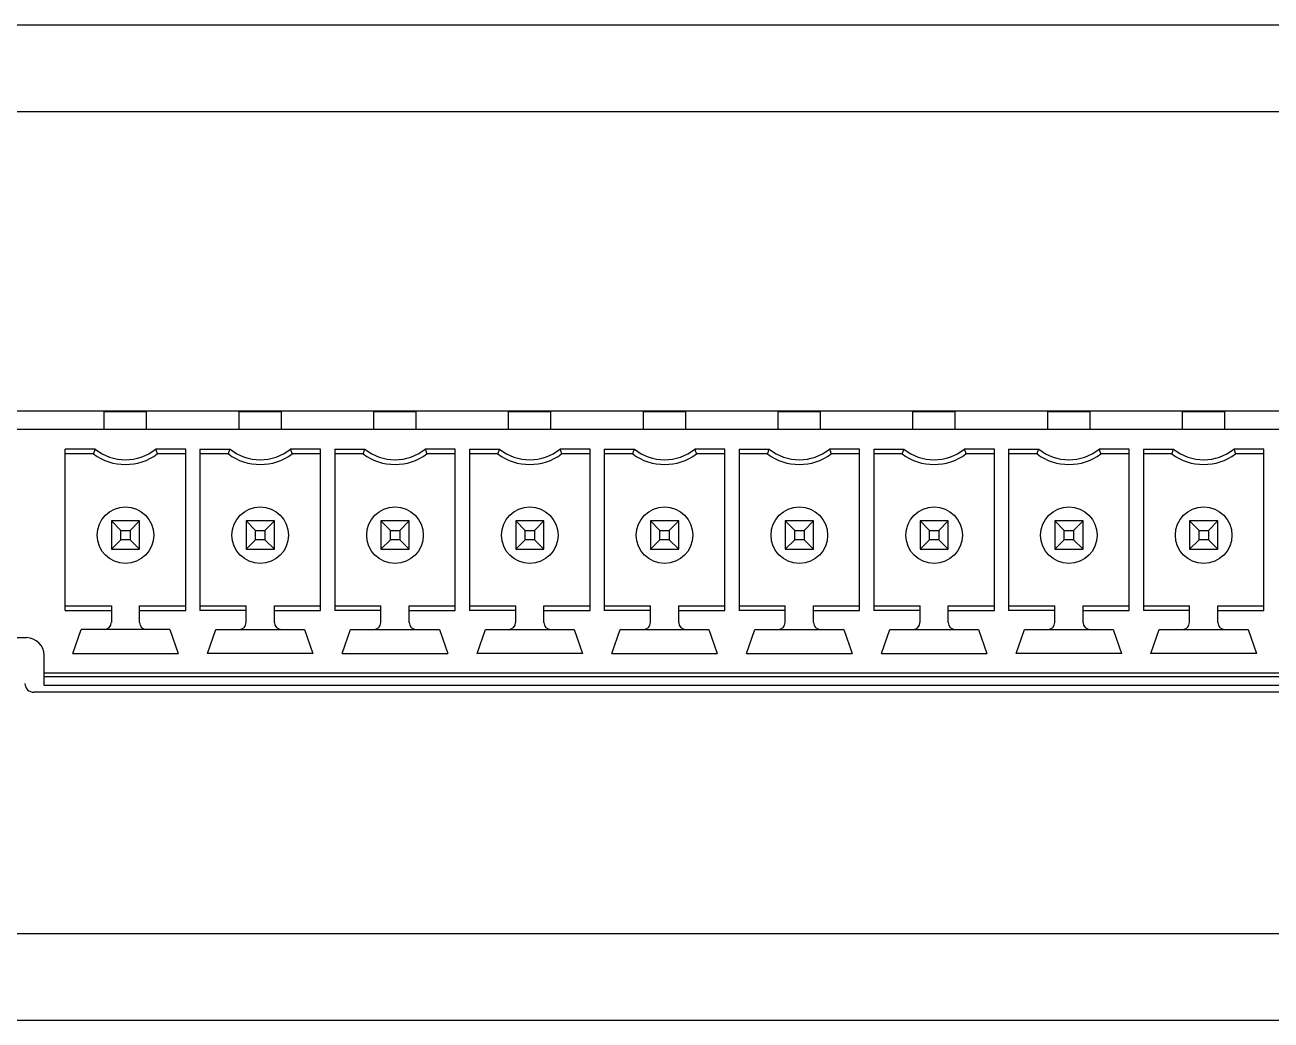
# Model space of a CAD drawing. Header units: inches. Extents: x 0 to 34, y 0 to 22.
# Drawn here: x 17.587 to 18.974, y 16.911 to 18.019 of the extents above; entities that cross this region are included whole.
import ezdxf

# ---------------------------------------------------------------- set-up
doc = ezdxf.new("R2010")
doc.units = ezdxf.units.IN
doc.header["$LTSCALE"] = 1.87
doc.header["$MEASUREMENT"] = 0
doc.layers.get('0').update_dxf_attribs({"linetype": 'CONTINUOUS'})

msp = doc.modelspace()

# ---------------------------------------------------------------- linework, layer by layer
at = {"color": 7, "linetype": 'CONTINUOUS'}
for p, q in [((14.2035, 18.0185), (20.7291, 18.0185)), ((14.3299, 17.922), (20.4989, 17.922)), ((20.2163, 17.5885), (14.6085, 17.5885)), ((17.6756, 17.5685), (17.6756, 17.5882)), ((17.6756, 17.5882), (17.7228, 17.5882)), ((17.6835, 17.5885), (17.6835, 17.5882)), ((17.715, 17.5885), (17.715, 17.5882)), ((17.7228, 17.5685), (17.7228, 17.5882)), ((17.8256, 17.5685), (17.8256, 17.5882)), ((17.8256, 17.5882), (17.8728, 17.5882)), ((17.8335, 17.5885), (17.8335, 17.5882)), ((17.865, 17.5885), (17.865, 17.5882)), ((17.8728, 17.5685), (17.8728, 17.5882)), ((17.9756, 17.5882), (18.0228, 17.5882)), ((17.9756, 17.5685), (17.9756, 17.5882)), ((17.9835, 17.5885), (17.9835, 17.5882)), ((18.015, 17.5885), (18.015, 17.5882)), ((18.0228, 17.5685), (18.0228, 17.5882)), ((18.1256, 17.5882), (18.1728, 17.5882)), ((18.1256, 17.5685), (18.1256, 17.5882)), ((18.1335, 17.5885), (18.1335, 17.5882)), ((18.165, 17.5885), (18.165, 17.5882)), ((18.1728, 17.5685), (18.1728, 17.5882)), ((18.2756, 17.5882), (18.3228, 17.5882)), ((18.2756, 17.5685), (18.2756, 17.5882)), ((18.2835, 17.5885), (18.2835, 17.5882)), ((18.315, 17.5885), (18.315, 17.5882)), ((18.3228, 17.5685), (18.3228, 17.5882)), ((18.4256, 17.5882), (18.4728, 17.5882)), ((18.4256, 17.5685), (18.4256, 17.5882)), ((18.4335, 17.5885), (18.4335, 17.5882)), ((18.465, 17.5885), (18.465, 17.5882)), ((18.4728, 17.5685), (18.4728, 17.5882)), ((18.5756, 17.5882), (18.6228, 17.5882)), ((18.5756, 17.5685), (18.5756, 17.5882)), ((18.5835, 17.5885), (18.5835, 17.5882)), ((18.615, 17.5885), (18.615, 17.5882)), ((18.6228, 17.5685), (18.6228, 17.5882)), ((18.7256, 17.5882), (18.7728, 17.5882)), ((18.7256, 17.5685), (18.7256, 17.5882)), ((18.7335, 17.5885), (18.7335, 17.5882)), ((18.765, 17.5885), (18.765, 17.5882)), ((18.7728, 17.5685), (18.7728, 17.5882)), ((18.8756, 17.5882), (18.9228, 17.5882)), ((18.8756, 17.5685), (18.8756, 17.5882)), ((18.8835, 17.5885), (18.8835, 17.5882)), ((18.915, 17.5885), (18.915, 17.5882)), ((18.9228, 17.5685), (18.9228, 17.5882)), ((17.4394, 17.5685), (20.2459, 17.5685)), ((17.6321, 17.3664), (17.6321, 17.5462)), ((17.6656, 17.5462), (17.6321, 17.5462)), ((17.7663, 17.5462), (17.7328, 17.5462)), ((17.7663, 17.3664), (17.7663, 17.5462)), ((17.7821, 17.5462), (17.7821, 17.3664)), ((17.7821, 17.5462), (17.8156, 17.5462)), ((17.9163, 17.5462), (17.8828, 17.5462)), ((17.9163, 17.3664), (17.9163, 17.5462)), ((17.9321, 17.5462), (17.9656, 17.5462)), ((17.9321, 17.5462), (17.9321, 17.3664)), ((18.0663, 17.5462), (18.0328, 17.5462)), ((18.0663, 17.3664), (18.0663, 17.5462)), ((18.0821, 17.5462), (18.1156, 17.5462)), ((18.0821, 17.5462), (18.0821, 17.3664)), ((18.2163, 17.5462), (18.1828, 17.5462)), ((18.2163, 17.3664), (18.2163, 17.5462)), ((18.2321, 17.5462), (18.2656, 17.5462)), ((18.2321, 17.5462), (18.2321, 17.3664)), ((18.3663, 17.5462), (18.3328, 17.5462)), ((18.3663, 17.3664), (18.3663, 17.5462)), ((18.3821, 17.5462), (18.4156, 17.5462)), ((18.3821, 17.5462), (18.3821, 17.3664)), ((18.5163, 17.5462), (18.4828, 17.5462)), ((18.5163, 17.3664), (18.5163, 17.5462)), ((18.5321, 17.5462), (18.5656, 17.5462)), ((18.5321, 17.5462), (18.5321, 17.3664)), ((18.6663, 17.5462), (18.6328, 17.5462)), ((18.6663, 17.3664), (18.6663, 17.5462)), ((18.6821, 17.5462), (18.7156, 17.5462)), ((18.6821, 17.5462), (18.6821, 17.3664)), ((18.8163, 17.5462), (18.7828, 17.5462)), ((18.8163, 17.3664), (18.8163, 17.5462)), ((18.8321, 17.5462), (18.8656, 17.5462)), ((18.8321, 17.5462), (18.8321, 17.3664)), ((18.9663, 17.5462), (18.9328, 17.5462)), ((18.9663, 17.3664), (18.9663, 17.5462)), ((17.6638, 17.541), (17.6321, 17.541)), ((17.7663, 17.541), (17.7346, 17.541)), ((17.8138, 17.541), (17.7821, 17.541)), ((17.9163, 17.541), (17.8846, 17.541)), ((17.9638, 17.541), (17.9321, 17.541)), ((18.0663, 17.541), (18.0346, 17.541)), ((18.1138, 17.541), (18.0821, 17.541)), ((18.2163, 17.541), (18.1846, 17.541)), ((18.2638, 17.541), (18.2321, 17.541)), ((18.3663, 17.541), (18.3346, 17.541)), ((18.4138, 17.541), (18.3821, 17.541)), ((18.5163, 17.541), (18.4846, 17.541)), ((18.5638, 17.541), (18.5321, 17.541)), ((18.6663, 17.541), (18.6346, 17.541)), ((18.7138, 17.541), (18.6821, 17.541)), ((18.8163, 17.541), (18.7846, 17.541)), ((18.8638, 17.541), (18.8321, 17.541)), ((18.9663, 17.541), (18.9346, 17.541)), ((17.715, 17.4662), (17.6835, 17.4662)), ((17.6835, 17.4662), (17.6835, 17.4347)), ((17.6835, 17.4662), (17.694, 17.4556)), ((17.715, 17.4662), (17.7044, 17.4556)), ((17.715, 17.4347), (17.715, 17.4662)), ((17.865, 17.4662), (17.8335, 17.4662)), ((17.8335, 17.4662), (17.8335, 17.4347)), ((17.8335, 17.4662), (17.844, 17.4556)), ((17.865, 17.4662), (17.8544, 17.4556)), ((17.865, 17.4347), (17.865, 17.4662)), ((18.015, 17.4662), (17.9835, 17.4662)), ((17.9835, 17.4662), (17.994, 17.4556)), ((17.9835, 17.4662), (17.9835, 17.4347)), ((18.015, 17.4662), (18.0044, 17.4556)), ((18.015, 17.4347), (18.015, 17.4662)), ((18.165, 17.4662), (18.1335, 17.4662)), ((18.1335, 17.4662), (18.144, 17.4556)), ((18.1335, 17.4662), (18.1335, 17.4347)), ((18.165, 17.4662), (18.1544, 17.4556)), ((18.165, 17.4347), (18.165, 17.4662)), ((18.315, 17.4662), (18.2835, 17.4662)), ((18.2835, 17.4662), (18.294, 17.4556)), ((18.2835, 17.4662), (18.2835, 17.4347)), ((18.315, 17.4662), (18.3044, 17.4556)), ((18.315, 17.4347), (18.315, 17.4662)), ((18.465, 17.4662), (18.4335, 17.4662)), ((18.4335, 17.4662), (18.444, 17.4556)), ((18.4335, 17.4662), (18.4335, 17.4347)), ((18.465, 17.4662), (18.4544, 17.4556)), ((18.465, 17.4347), (18.465, 17.4662)), ((18.615, 17.4662), (18.5835, 17.4662)), ((18.5835, 17.4662), (18.594, 17.4556)), ((18.5835, 17.4662), (18.5835, 17.4347)), ((18.615, 17.4662), (18.6044, 17.4556)), ((18.615, 17.4347), (18.615, 17.4662)), ((18.765, 17.4662), (18.7335, 17.4662)), ((18.7335, 17.4662), (18.744, 17.4556)), ((18.7335, 17.4662), (18.7335, 17.4347)), ((18.765, 17.4662), (18.7544, 17.4556)), ((18.765, 17.4347), (18.765, 17.4662)), ((18.915, 17.4662), (18.8835, 17.4662)), ((18.8835, 17.4662), (18.894, 17.4556)), ((18.8835, 17.4662), (18.8835, 17.4347)), ((18.915, 17.4662), (18.9044, 17.4556)), ((18.915, 17.4347), (18.915, 17.4662)), ((17.694, 17.4556), (17.7044, 17.4556)), ((17.694, 17.4452), (17.694, 17.4556)), ((17.7044, 17.4556), (17.7044, 17.4452)), ((17.844, 17.4556), (17.8544, 17.4556)), ((17.844, 17.4452), (17.844, 17.4556)), ((17.8544, 17.4556), (17.8544, 17.4452)), ((17.994, 17.4556), (18.0044, 17.4556)), ((17.994, 17.4452), (17.994, 17.4556)), ((18.0044, 17.4556), (18.0044, 17.4452)), ((18.144, 17.4556), (18.1544, 17.4556)), ((18.144, 17.4452), (18.144, 17.4556)), ((18.1544, 17.4556), (18.1544, 17.4452)), ((18.294, 17.4556), (18.3044, 17.4556)), ((18.294, 17.4452), (18.294, 17.4556)), ((18.3044, 17.4556), (18.3044, 17.4452)), ((18.444, 17.4556), (18.4544, 17.4556)), ((18.444, 17.4452), (18.444, 17.4556)), ((18.4544, 17.4556), (18.4544, 17.4452)), ((18.594, 17.4556), (18.6044, 17.4556)), ((18.594, 17.4452), (18.594, 17.4556)), ((18.6044, 17.4556), (18.6044, 17.4452)), ((18.744, 17.4556), (18.7544, 17.4556)), ((18.744, 17.4452), (18.744, 17.4556)), ((18.7544, 17.4556), (18.7544, 17.4452)), ((18.894, 17.4556), (18.9044, 17.4556)), ((18.894, 17.4452), (18.894, 17.4556)), ((18.9044, 17.4556), (18.9044, 17.4452)), ((17.694, 17.4452), (17.6835, 17.4347)), ((17.6835, 17.4347), (17.715, 17.4347)), ((17.7044, 17.4452), (17.694, 17.4452)), ((17.7044, 17.4452), (17.715, 17.4347)), ((17.844, 17.4452), (17.8335, 17.4347)), ((17.8335, 17.4347), (17.865, 17.4347)), ((17.8544, 17.4452), (17.844, 17.4452)), ((17.8544, 17.4452), (17.865, 17.4347)), ((17.994, 17.4452), (17.9835, 17.4347)), ((17.9835, 17.4347), (18.015, 17.4347)), ((18.0044, 17.4452), (17.994, 17.4452)), ((18.0044, 17.4452), (18.015, 17.4347)), ((18.144, 17.4452), (18.1335, 17.4347)), ((18.1335, 17.4347), (18.165, 17.4347)), ((18.1544, 17.4452), (18.144, 17.4452)), ((18.1544, 17.4452), (18.165, 17.4347)), ((18.294, 17.4452), (18.2835, 17.4347)), ((18.2835, 17.4347), (18.315, 17.4347)), ((18.3044, 17.4452), (18.294, 17.4452)), ((18.3044, 17.4452), (18.315, 17.4347)), ((18.444, 17.4452), (18.4335, 17.4347)), ((18.4335, 17.4347), (18.465, 17.4347)), ((18.4544, 17.4452), (18.444, 17.4452)), ((18.4544, 17.4452), (18.465, 17.4347)), ((18.594, 17.4452), (18.5835, 17.4347)), ((18.5835, 17.4347), (18.615, 17.4347)), ((18.6044, 17.4452), (18.594, 17.4452)), ((18.6044, 17.4452), (18.615, 17.4347)), ((18.744, 17.4452), (18.7335, 17.4347)), ((18.7335, 17.4347), (18.765, 17.4347)), ((18.7544, 17.4452), (18.744, 17.4452)), ((18.7544, 17.4452), (18.765, 17.4347)), ((18.894, 17.4452), (18.8835, 17.4347)), ((18.8835, 17.4347), (18.915, 17.4347)), ((18.9044, 17.4452), (18.894, 17.4452)), ((18.9044, 17.4452), (18.915, 17.4347)), ((17.6321, 17.3717), (17.6835, 17.3717)), ((17.6321, 17.3664), (17.6835, 17.3664)), ((17.6835, 17.3717), (17.6835, 17.3532)), ((17.715, 17.3717), (17.7663, 17.3717)), ((17.715, 17.3532), (17.715, 17.3717)), ((17.715, 17.3664), (17.7663, 17.3664)), ((17.7821, 17.3717), (17.8335, 17.3717)), ((17.8335, 17.3664), (17.7821, 17.3664)), ((17.8335, 17.3532), (17.8335, 17.3717)), ((17.865, 17.3717), (17.9163, 17.3717)), ((17.865, 17.3532), (17.865, 17.3717)), ((17.865, 17.3664), (17.9163, 17.3664)), ((17.9321, 17.3717), (17.9835, 17.3717)), ((17.9835, 17.3664), (17.9321, 17.3664)), ((17.9835, 17.3532), (17.9835, 17.3717)), ((18.015, 17.3717), (18.0663, 17.3717)), ((18.015, 17.3532), (18.015, 17.3717)), ((18.015, 17.3664), (18.0663, 17.3664)), ((18.0821, 17.3717), (18.1335, 17.3717)), ((18.1335, 17.3664), (18.0821, 17.3664)), ((18.1335, 17.3532), (18.1335, 17.3717)), ((18.165, 17.3717), (18.2163, 17.3717)), ((18.165, 17.3532), (18.165, 17.3717)), ((18.165, 17.3664), (18.2163, 17.3664)), ((18.2321, 17.3717), (18.2835, 17.3717)), ((18.2835, 17.3664), (18.2321, 17.3664)), ((18.2835, 17.3532), (18.2835, 17.3717)), ((18.315, 17.3717), (18.3663, 17.3717)), ((18.315, 17.3532), (18.315, 17.3717)), ((18.315, 17.3664), (18.3663, 17.3664)), ((18.3821, 17.3717), (18.4335, 17.3717)), ((18.4335, 17.3664), (18.3821, 17.3664)), ((18.4335, 17.3532), (18.4335, 17.3717)), ((18.465, 17.3717), (18.5163, 17.3717)), ((18.465, 17.3532), (18.465, 17.3717)), ((18.465, 17.3664), (18.5163, 17.3664)), ((18.5321, 17.3717), (18.5835, 17.3717)), ((18.5835, 17.3664), (18.5321, 17.3664)), ((18.5835, 17.3532), (18.5835, 17.3717)), ((18.615, 17.3717), (18.6663, 17.3717)), ((18.615, 17.3532), (18.615, 17.3717)), ((18.615, 17.3664), (18.6663, 17.3664)), ((18.6821, 17.3717), (18.7335, 17.3717)), ((18.7335, 17.3664), (18.6821, 17.3664)), ((18.7335, 17.3532), (18.7335, 17.3717)), ((18.765, 17.3717), (18.8163, 17.3717)), ((18.765, 17.3532), (18.765, 17.3717)), ((18.765, 17.3664), (18.8163, 17.3664)), ((18.8321, 17.3717), (18.8835, 17.3717)), ((18.8835, 17.3664), (18.8321, 17.3664)), ((18.8835, 17.3532), (18.8835, 17.3717)), ((18.915, 17.3717), (18.9663, 17.3717)), ((18.915, 17.3532), (18.915, 17.3717)), ((18.915, 17.3664), (18.9663, 17.3664)), ((17.589, 17.3362), (17.4394, 17.3362)), ((17.6405, 17.3185), (17.6498, 17.3453)), ((17.7486, 17.3453), (17.6498, 17.3453)), ((17.7486, 17.3453), (17.7579, 17.3185)), ((17.7905, 17.3185), (17.7998, 17.3453)), ((17.7998, 17.3453), (17.8986, 17.3453)), ((17.8986, 17.3453), (17.9079, 17.3185)), ((17.9405, 17.3185), (17.9498, 17.3453)), ((17.9498, 17.3453), (18.0486, 17.3453)), ((18.0486, 17.3453), (18.0579, 17.3185)), ((18.0905, 17.3185), (18.0998, 17.3453)), ((18.0998, 17.3453), (18.1986, 17.3453)), ((18.1986, 17.3453), (18.2079, 17.3185)), ((18.2405, 17.3185), (18.2498, 17.3453)), ((18.2498, 17.3453), (18.3486, 17.3453)), ((18.3486, 17.3453), (18.3579, 17.3185)), ((18.3905, 17.3185), (18.3998, 17.3453)), ((18.3998, 17.3453), (18.4986, 17.3453)), ((18.4986, 17.3453), (18.5079, 17.3185)), ((18.5405, 17.3185), (18.5498, 17.3453)), ((18.5498, 17.3453), (18.6486, 17.3453)), ((18.6486, 17.3453), (18.6579, 17.3185)), ((18.6905, 17.3185), (18.6998, 17.3453)), ((18.6998, 17.3453), (18.7986, 17.3453)), ((18.7986, 17.3453), (18.8079, 17.3185)), ((18.8405, 17.3185), (18.8498, 17.3453)), ((18.8498, 17.3453), (18.9486, 17.3453)), ((18.9486, 17.3453), (18.9579, 17.3185)), ((17.6087, 17.2831), (17.6087, 17.3166)), ((17.6405, 17.3185), (17.7579, 17.3185)), ((17.9079, 17.3185), (17.7905, 17.3185)), ((17.9405, 17.3185), (18.0579, 17.3185)), ((18.2079, 17.3185), (18.0905, 17.3185)), ((18.2405, 17.3185), (18.3579, 17.3185)), ((18.3905, 17.3185), (18.5079, 17.3185)), ((18.5405, 17.3185), (18.6579, 17.3185)), ((18.8079, 17.3185), (18.6905, 17.3185)), ((18.9579, 17.3185), (18.8405, 17.3185)), ((20.0398, 17.2969), (17.6087, 17.2969)), ((17.6087, 17.2929), (20.0398, 17.2929)), ((20.0398, 17.2831), (17.6087, 17.2831)), ((20.0519, 17.2755), (17.5973, 17.2755)), ((14.3298, 17.007), (20.4954, 17.007)), ((14.3255, 16.9105), (20.4997, 16.9105))]:
    msp.add_line(p, q, dxfattribs=at)
for centre in [(17.6992, 17.4504), (17.8492, 17.4504), (17.9992, 17.4504), (18.1492, 17.4504), (18.2992, 17.4504), (18.4492, 17.4504), (18.5992, 17.4504), (18.7492, 17.4504), (18.8992, 17.4504)]:
    msp.add_circle(centre, 0.0315, dxfattribs=at)
for centre, radius, start, end in [((17.6992, 17.5882), 0.0538, 231.2958, 308.7042), ((17.8492, 17.5882), 0.0538, 231.2958, 308.7042), ((17.9992, 17.5882), 0.0538, 231.2958, 308.7042), ((18.1492, 17.5882), 0.0538, 231.2958, 308.7042), ((18.2992, 17.5882), 0.0538, 231.2958, 308.7042), ((18.4492, 17.5882), 0.0538, 231.2958, 308.7042), ((18.5992, 17.5882), 0.0538, 231.2958, 308.7042), ((18.7492, 17.5882), 0.0538, 231.2958, 308.7042), ((18.8992, 17.5882), 0.0538, 231.2958, 308.7042), ((17.6992, 17.5882), 0.0591, 233.1301, 306.8699), ((17.8492, 17.5882), 0.0591, 233.1301, 306.8699), ((17.9992, 17.5882), 0.0591, 233.1301, 306.8699), ((18.1492, 17.5882), 0.0591, 233.1301, 306.8699), ((18.2992, 17.5882), 0.0591, 233.1301, 306.8699), ((18.4492, 17.5882), 0.0591, 233.1301, 306.8699), ((18.5992, 17.5882), 0.0591, 233.1301, 306.8699), ((18.7492, 17.5882), 0.0591, 233.1301, 306.8699), ((18.8992, 17.5882), 0.0591, 233.1301, 306.8699), ((17.6756, 17.3532), 0.00787, 270, 360), ((17.7228, 17.3532), 0.00787, 180, 270), ((17.8256, 17.3532), 0.00787, 270, 360), ((17.8728, 17.3532), 0.00787, 180, 270), ((17.9756, 17.3532), 0.00787, 270, 360), ((18.0228, 17.3532), 0.00787, 180, 270), ((18.1256, 17.3532), 0.00787, 270, 360), ((18.1728, 17.3532), 0.00787, 180, 270), ((18.2756, 17.3532), 0.00787, 270, 360), ((18.3228, 17.3532), 0.00787, 180, 270), ((18.4256, 17.3532), 0.00787, 270, 360), ((18.4728, 17.3532), 0.00787, 180, 270), ((18.5756, 17.3532), 0.00787, 270, 360), ((18.6228, 17.3532), 0.00787, 180, 270), ((18.7256, 17.3532), 0.00787, 270, 360), ((18.7728, 17.3532), 0.00787, 180, 270), ((18.8756, 17.3532), 0.00787, 270, 360), ((18.9228, 17.3532), 0.00787, 180, 270), ((17.589, 17.3166), 0.0197, 0, 90), ((17.5973, 17.2855), 0.01, 182, 270)]:
    msp.add_arc(centre, radius, start, end, dxfattribs=at)
for points, knots in [([(17.6638, 17.541), (17.664, 17.5416), (17.6644, 17.5427), (17.665, 17.5445), (17.6654, 17.5457), (17.6656, 17.5462)], [0, 0, 0, 0, 0.337931, 0.671271, 1, 1, 1, 1]), ([(17.7328, 17.5462), (17.733, 17.5457), (17.7334, 17.5445), (17.734, 17.5427), (17.7344, 17.5416), (17.7346, 17.541)], [0, 0, 0, 0, 0.328611, 0.66195, 1, 1, 1, 1]), ([(17.8138, 17.541), (17.814, 17.5416), (17.8144, 17.5427), (17.815, 17.5445), (17.8154, 17.5457), (17.8156, 17.5462)], [0, 0, 0, 0, 0.337931, 0.671271, 1, 1, 1, 1]), ([(17.8828, 17.5462), (17.883, 17.5457), (17.8834, 17.5445), (17.884, 17.5427), (17.8844, 17.5416), (17.8846, 17.541)], [0, 0, 0, 0, 0.328611, 0.66195, 1, 1, 1, 1]), ([(17.9638, 17.541), (17.964, 17.5416), (17.9644, 17.5427), (17.965, 17.5445), (17.9654, 17.5457), (17.9656, 17.5462)], [0, 0, 0, 0, 0.337931, 0.671271, 1, 1, 1, 1]), ([(18.0328, 17.5462), (18.033, 17.5457), (18.0334, 17.5445), (18.034, 17.5427), (18.0344, 17.5416), (18.0346, 17.541)], [0, 0, 0, 0, 0.328611, 0.66195, 1, 1, 1, 1]), ([(18.1138, 17.541), (18.114, 17.5416), (18.1144, 17.5427), (18.115, 17.5445), (18.1154, 17.5457), (18.1156, 17.5462)], [0, 0, 0, 0, 0.337931, 0.671271, 1, 1, 1, 1]), ([(18.1828, 17.5462), (18.183, 17.5457), (18.1834, 17.5445), (18.184, 17.5427), (18.1844, 17.5416), (18.1846, 17.541)], [0, 0, 0, 0, 0.328611, 0.66195, 1, 1, 1, 1]), ([(18.2638, 17.541), (18.264, 17.5416), (18.2644, 17.5427), (18.265, 17.5445), (18.2654, 17.5457), (18.2656, 17.5462)], [0, 0, 0, 0, 0.337931, 0.671271, 1, 1, 1, 1]), ([(18.3328, 17.5462), (18.333, 17.5457), (18.3334, 17.5445), (18.334, 17.5427), (18.3344, 17.5416), (18.3346, 17.541)], [0, 0, 0, 0, 0.328611, 0.66195, 1, 1, 1, 1]), ([(18.4138, 17.541), (18.414, 17.5416), (18.4144, 17.5427), (18.415, 17.5445), (18.4154, 17.5457), (18.4156, 17.5462)], [0, 0, 0, 0, 0.337931, 0.671271, 1, 1, 1, 1]), ([(18.4828, 17.5462), (18.483, 17.5457), (18.4834, 17.5445), (18.484, 17.5427), (18.4844, 17.5416), (18.4846, 17.541)], [0, 0, 0, 0, 0.328611, 0.66195, 1, 1, 1, 1]), ([(18.5638, 17.541), (18.564, 17.5416), (18.5644, 17.5427), (18.565, 17.5445), (18.5654, 17.5457), (18.5656, 17.5462)], [0, 0, 0, 0, 0.337931, 0.671271, 1, 1, 1, 1]), ([(18.6328, 17.5462), (18.633, 17.5457), (18.6334, 17.5445), (18.634, 17.5427), (18.6344, 17.5416), (18.6346, 17.541)], [0, 0, 0, 0, 0.328611, 0.66195, 1, 1, 1, 1]), ([(18.7138, 17.541), (18.714, 17.5416), (18.7144, 17.5427), (18.715, 17.5445), (18.7154, 17.5457), (18.7156, 17.5462)], [0, 0, 0, 0, 0.337931, 0.671271, 1, 1, 1, 1]), ([(18.7828, 17.5462), (18.783, 17.5457), (18.7834, 17.5445), (18.784, 17.5427), (18.7844, 17.5416), (18.7846, 17.541)], [0, 0, 0, 0, 0.328611, 0.66195, 1, 1, 1, 1]), ([(18.8638, 17.541), (18.864, 17.5416), (18.8644, 17.5427), (18.865, 17.5445), (18.8654, 17.5457), (18.8656, 17.5462)], [0, 0, 0, 0, 0.337931, 0.671271, 1, 1, 1, 1]), ([(18.9328, 17.5462), (18.933, 17.5457), (18.9334, 17.5445), (18.934, 17.5427), (18.9344, 17.5416), (18.9346, 17.541)], [0, 0, 0, 0, 0.328611, 0.66195, 1, 1, 1, 1])]:
    msp.add_open_spline(points, degree=3, knots=knots, dxfattribs=at)

doc.saveas('drawing.dxf')
